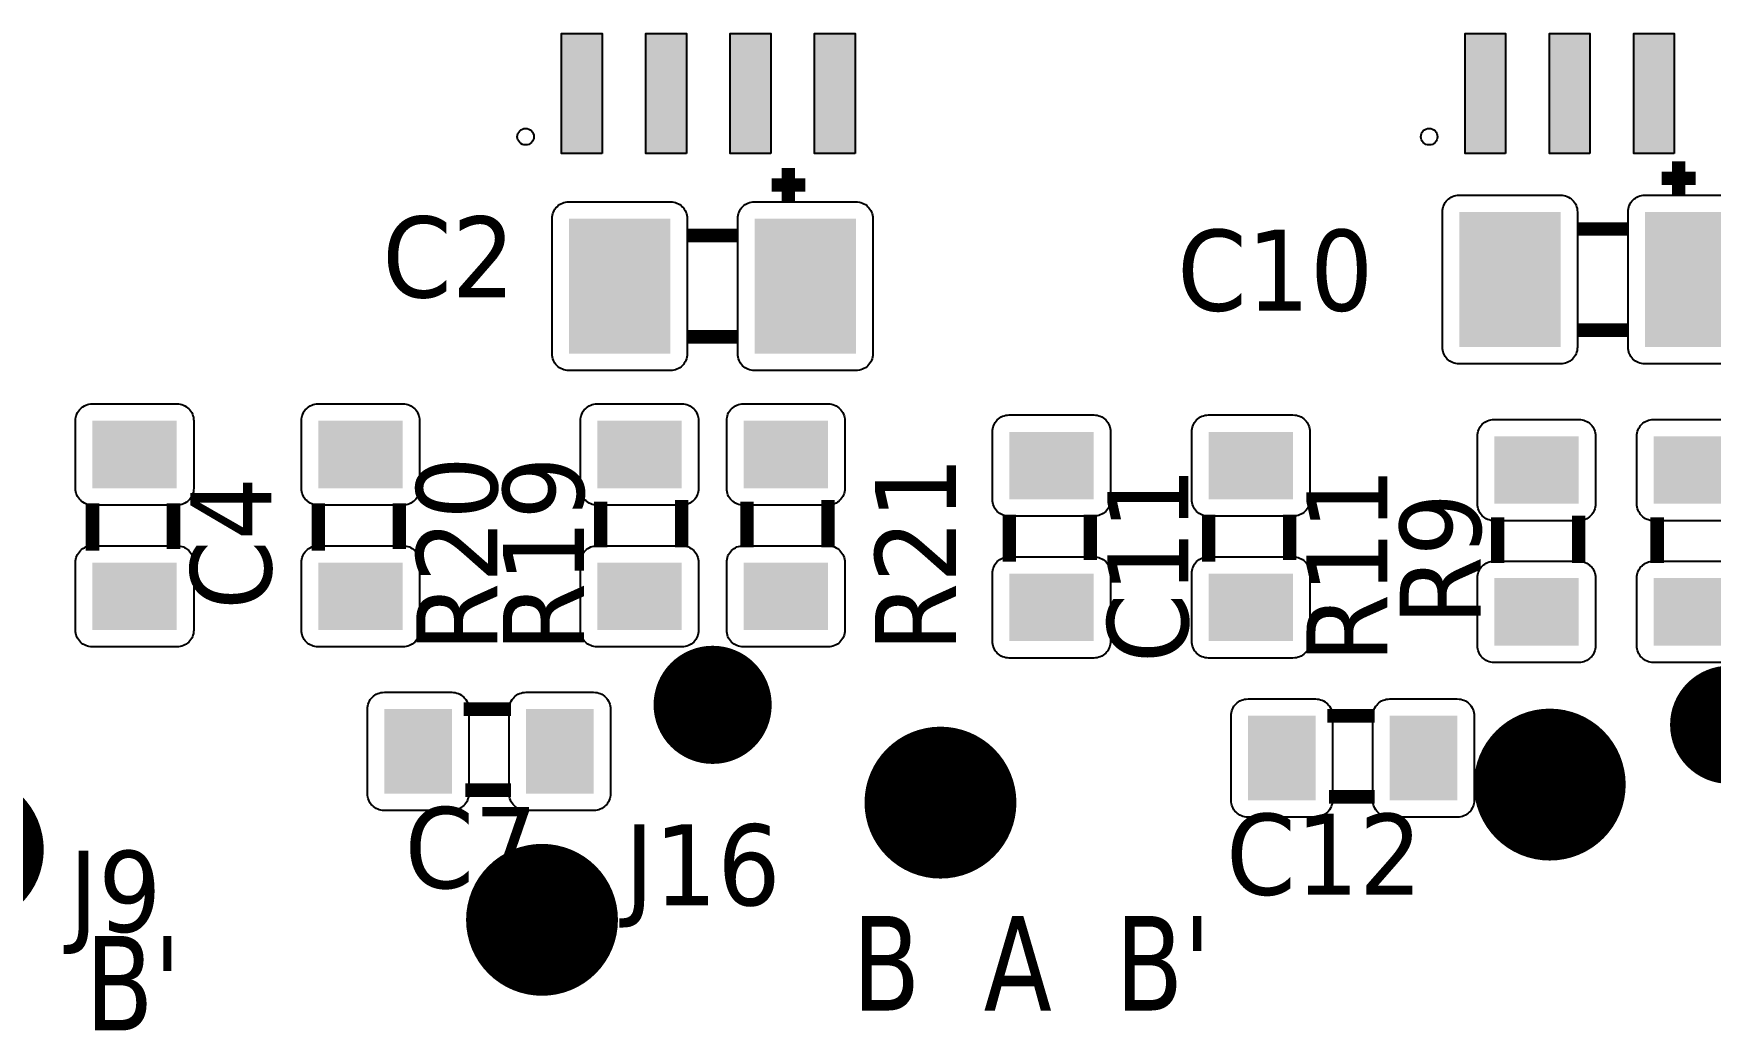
# Model space of a CAD drawing. Header units: millimetres. Extents: x 123.5 to 144.3, y 105.4 to 121.6.
# Drawn here: x 125.721 to 127.689, y 110.459 to 111.629 of the extents above; entities that cross this region are included whole.
import ezdxf

# ---------------------------------------------------------------- set-up
doc = ezdxf.new("R2010")
doc.units = ezdxf.units.MM
doc.layers.add('DESC', color=250, linetype='Continuous')
doc.styles.get("Standard").update_dxf_attribs({"font": 'tahoma.ttf'})

# ---------------------------------------------------------------- blocks, each defined once
blk = doc.blocks.new('RPAD')
blk.add_trace([(-0.5, -0.5), (-0.5, 0.5), (0.5, -0.5), (0.5, 0.5)])
blk = doc.blocks.new('EPAD')
at = {"const_width": 0.5}
blk.add_lwpolyline([(-0.25, 0, 1), (0.25, 0, 1)], format="xyb", close=True, dxfattribs=at)
blk = doc.blocks.new('CCRPBoard')
for points in [[(128.91477, 112.76638), (128.89077, 112.76638), (128.89077, 112.83738), (128.91477, 112.83738), (128.91477, 112.76638)], [(128.96477, 112.76638), (128.94077, 112.76638), (128.94077, 112.83738), (128.96477, 112.83738), (128.96477, 112.76638)], [(129.01477, 112.76638), (128.99077, 112.76638), (128.99077, 112.83738), (129.01477, 112.83738), (129.01477, 112.76638)], [(129.06477, 112.76638), (129.04077, 112.76638), (129.04077, 112.83738), (129.06477, 112.83738), (129.06477, 112.76638)], [(129.4502, 112.76638), (129.4262, 112.76638), (129.4262, 112.83738), (129.4502, 112.83738), (129.4502, 112.76638)], [(129.5002, 112.76638), (129.4762, 112.76638), (129.4762, 112.83738), (129.5002, 112.83738), (129.5002, 112.76638)], [(129.5502, 112.76638), (129.5262, 112.76638), (129.5262, 112.83738), (129.5502, 112.83738), (129.5502, 112.76638)], [(129.42277, 112.74164), (129.48277, 112.74164), (129.48381, 112.74159), (129.48481, 112.74144), (129.48578, 112.7412), (129.48671, 112.74087), (129.48758, 112.74046), (129.48841, 112.73996), (129.48917, 112.73939), (129.48988, 112.73875), (129.49052, 112.73805), (129.49109, 112.73728), (129.49158, 112.73646), (129.492, 112.73558), (129.49233, 112.73466), (129.49257, 112.73369), (129.49272, 112.73268), (129.49277, 112.73164), (129.49277, 112.65164), (129.49272, 112.6506), (129.49257, 112.6496), (129.49233, 112.64863), (129.492, 112.64771), (129.49158, 112.64683), (129.49109, 112.64601), (129.49052, 112.64524), (129.48988, 112.64453), (129.48917, 112.64389), (129.48841, 112.64332), (129.48758, 112.64283), (129.48671, 112.64242), (129.48578, 112.64208), (129.48481, 112.64184), (129.48381, 112.64169), (129.48277, 112.64164), (129.42277, 112.64164), (129.42173, 112.64169), (129.42073, 112.64184), (129.41976, 112.64208), (129.41883, 112.64242), (129.41796, 112.64283), (129.41713, 112.64332), (129.41637, 112.64389), (129.41566, 112.64453), (129.41502, 112.64524), (129.41445, 112.64601), (129.41396, 112.64683), (129.41354, 112.64771), (129.41321, 112.64863), (129.41297, 112.6496), (129.41282, 112.6506), (129.41277, 112.65164), (129.41277, 112.73164), (129.41282, 112.73268), (129.41297, 112.73369), (129.41321, 112.73466), (129.41354, 112.73558), (129.41396, 112.73646), (129.41445, 112.73728), (129.41502, 112.73805), (129.41566, 112.73875), (129.41637, 112.73939), (129.41713, 112.73996), (129.41796, 112.74046), (129.41883, 112.74087), (129.41976, 112.7412), (129.42073, 112.74144), (129.42173, 112.74159), (129.42277, 112.74164)], [(128.89521, 112.73771), (128.95521, 112.73771), (128.95625, 112.73766), (128.95726, 112.73751), (128.95822, 112.73727), (128.95915, 112.73694), (128.96002, 112.73652), (128.96085, 112.73603), (128.96161, 112.73546), (128.96232, 112.73482), (128.96296, 112.73411), (128.96353, 112.73334), (128.96402, 112.73252), (128.96444, 112.73164), (128.96477, 112.73072), (128.96501, 112.72975), (128.96516, 112.72875), (128.96521, 112.72771), (128.96521, 112.64771), (128.96516, 112.64667), (128.96501, 112.64566), (128.96477, 112.6447), (128.96444, 112.64377), (128.96402, 112.64289), (128.96353, 112.64207), (128.96296, 112.6413), (128.96232, 112.6406), (128.96161, 112.63996), (128.96085, 112.63939), (128.96002, 112.63889), (128.95915, 112.63848), (128.95822, 112.63815), (128.95726, 112.63791), (128.95625, 112.63776), (128.95521, 112.63771), (128.89521, 112.63771), (128.89417, 112.63776), (128.89317, 112.63791), (128.8922, 112.63815), (128.89128, 112.63848), (128.8904, 112.63889), (128.88958, 112.63939), (128.88881, 112.63996), (128.8881, 112.6406), (128.88746, 112.6413), (128.88689, 112.64207), (128.8864, 112.64289), (128.88598, 112.64377), (128.88565, 112.6447), (128.88541, 112.64566), (128.88526, 112.64667), (128.88521, 112.64771), (128.88521, 112.72771), (128.88526, 112.72875), (128.88541, 112.72975), (128.88565, 112.73072), (128.88598, 112.73164), (128.8864, 112.73252), (128.88689, 112.73334), (128.88746, 112.73411), (128.8881, 112.73482), (128.88881, 112.73546), (128.88958, 112.73603), (128.8904, 112.73652), (128.89128, 112.73694), (128.8922, 112.73727), (128.89317, 112.73751), (128.89417, 112.73766), (128.89521, 112.73771)], [(129.00521, 112.73771), (129.06521, 112.73771), (129.06625, 112.73766), (129.06726, 112.73751), (129.06822, 112.73727), (129.06915, 112.73694), (129.07002, 112.73652), (129.07085, 112.73603), (129.07161, 112.73546), (129.07232, 112.73482), (129.07296, 112.73411), (129.07353, 112.73334), (129.07402, 112.73252), (129.07444, 112.73164), (129.07477, 112.73072), (129.07501, 112.72975), (129.07516, 112.72875), (129.07521, 112.72771), (129.07521, 112.64771), (129.07516, 112.64667), (129.07501, 112.64566), (129.07477, 112.6447), (129.07444, 112.64377), (129.07402, 112.64289), (129.07353, 112.64207), (129.07296, 112.6413), (129.07232, 112.6406), (129.07161, 112.63996), (129.07085, 112.63939), (129.07002, 112.63889), (129.06915, 112.63848), (129.06822, 112.63815), (129.06726, 112.63791), (129.06625, 112.63776), (129.06521, 112.63771), (129.00521, 112.63771), (129.00417, 112.63776), (129.00317, 112.63791), (129.0022, 112.63815), (129.00128, 112.63848), (129.0004, 112.63889), (128.99958, 112.63939), (128.99881, 112.63996), (128.9981, 112.6406), (128.99746, 112.6413), (128.99689, 112.64207), (128.9964, 112.64289), (128.99598, 112.64377), (128.99565, 112.6447), (128.99541, 112.64566), (128.99526, 112.64667), (128.99521, 112.64771), (128.99521, 112.72771), (128.99526, 112.72875), (128.99541, 112.72975), (128.99565, 112.73072), (128.99598, 112.73164), (128.9964, 112.73252), (128.99689, 112.73334), (128.99746, 112.73411), (128.9981, 112.73482), (128.99881, 112.73546), (128.99958, 112.73603), (129.0004, 112.73652), (129.00128, 112.73694), (129.0022, 112.73727), (129.00317, 112.73751), (129.00417, 112.73766), (129.00521, 112.73771)], [(128.67281, 112.60797), (128.67281, 112.56797), (128.67276, 112.56694), (128.67261, 112.56593), (128.67237, 112.56496), (128.67204, 112.56404), (128.67162, 112.56316), (128.67113, 112.56234), (128.67056, 112.56157), (128.66992, 112.56087), (128.66921, 112.56022), (128.66845, 112.55966), (128.66762, 112.55916), (128.66674, 112.55875), (128.66582, 112.55842), (128.66485, 112.55817), (128.66385, 112.55802), (128.66281, 112.55797), (128.61281, 112.55797), (128.61177, 112.55802), (128.61076, 112.55817), (128.6098, 112.55842), (128.60887, 112.55875), (128.608, 112.55916), (128.60717, 112.55966), (128.60641, 112.56022), (128.6057, 112.56087), (128.60506, 112.56157), (128.60449, 112.56234), (128.604, 112.56316), (128.60358, 112.56404), (128.60325, 112.56496), (128.60301, 112.56593), (128.60286, 112.56694), (128.60281, 112.56797), (128.60281, 112.60797), (128.60286, 112.60901), (128.60301, 112.61002), (128.60325, 112.61099), (128.60358, 112.61191), (128.604, 112.61279), (128.60449, 112.61361), (128.60506, 112.61438), (128.6057, 112.61508), (128.60641, 112.61572), (128.60717, 112.61629), (128.608, 112.61679), (128.60887, 112.6172), (128.6098, 112.61753), (128.61076, 112.61778), (128.61177, 112.61792), (128.61281, 112.61797), (128.66281, 112.61797), (128.66385, 112.61792), (128.66485, 112.61778), (128.66582, 112.61753), (128.66674, 112.6172), (128.66762, 112.61679), (128.66845, 112.61629), (128.66921, 112.61572), (128.66992, 112.61508), (128.67056, 112.61438), (128.67113, 112.61361), (128.67162, 112.61279), (128.67204, 112.61191), (128.67237, 112.61099), (128.67261, 112.61002), (128.67276, 112.60901), (128.67281, 112.60797)], [(128.80667, 112.60797), (128.80667, 112.56797), (128.80662, 112.56694), (128.80647, 112.56593), (128.80623, 112.56496), (128.8059, 112.56404), (128.80548, 112.56316), (128.80499, 112.56234), (128.80442, 112.56157), (128.80378, 112.56087), (128.80307, 112.56022), (128.8023, 112.55966), (128.80148, 112.55916), (128.8006, 112.55875), (128.79968, 112.55842), (128.79871, 112.55817), (128.79771, 112.55802), (128.79667, 112.55797), (128.74667, 112.55797), (128.74563, 112.55802), (128.74462, 112.55817), (128.74366, 112.55842), (128.74273, 112.55875), (128.74186, 112.55916), (128.74103, 112.55966), (128.74026, 112.56022), (128.73956, 112.56087), (128.73892, 112.56157), (128.73835, 112.56234), (128.73785, 112.56316), (128.73744, 112.56404), (128.73711, 112.56496), (128.73687, 112.56593), (128.73672, 112.56694), (128.73667, 112.56797), (128.73667, 112.60797), (128.73672, 112.60901), (128.73687, 112.61002), (128.73711, 112.61099), (128.73744, 112.61191), (128.73785, 112.61279), (128.73835, 112.61361), (128.73892, 112.61438), (128.73956, 112.61508), (128.74026, 112.61572), (128.74103, 112.61629), (128.74186, 112.61679), (128.74273, 112.6172), (128.74366, 112.61753), (128.74462, 112.61778), (128.74563, 112.61792), (128.74667, 112.61797), (128.79667, 112.61797), (128.79771, 112.61792), (128.79871, 112.61778), (128.79968, 112.61753), (128.8006, 112.6172), (128.80148, 112.61679), (128.8023, 112.61629), (128.80307, 112.61572), (128.80378, 112.61508), (128.80442, 112.61438), (128.80499, 112.61361), (128.80548, 112.61279), (128.8059, 112.61191), (128.80623, 112.61099), (128.80647, 112.61002), (128.80662, 112.60901), (128.80667, 112.60797)], [(128.90202, 112.56797), (128.90202, 112.60797), (128.90207, 112.60901), (128.90222, 112.61002), (128.90246, 112.61099), (128.90279, 112.61191), (128.90321, 112.61279), (128.9037, 112.61361), (128.90427, 112.61438), (128.90491, 112.61508), (128.90562, 112.61572), (128.90639, 112.61629), (128.90721, 112.61679), (128.90809, 112.6172), (128.90901, 112.61753), (128.90998, 112.61778), (128.91098, 112.61792), (128.91202, 112.61797), (128.96202, 112.61797), (128.96306, 112.61792), (128.96407, 112.61778), (128.96503, 112.61753), (128.96596, 112.6172), (128.96683, 112.61679), (128.96766, 112.61629), (128.96843, 112.61572), (128.96913, 112.61508), (128.96977, 112.61438), (128.97034, 112.61361), (128.97084, 112.61279), (128.97125, 112.61191), (128.97158, 112.61099), (128.97182, 112.61002), (128.97197, 112.60901), (128.97202, 112.60797), (128.97202, 112.56797), (128.97197, 112.56694), (128.97182, 112.56593), (128.97158, 112.56496), (128.97125, 112.56404), (128.97084, 112.56316), (128.97034, 112.56234), (128.96977, 112.56157), (128.96913, 112.56087), (128.96843, 112.56022), (128.96766, 112.55966), (128.96683, 112.55916), (128.96596, 112.55875), (128.96503, 112.55842), (128.96407, 112.55817), (128.96306, 112.55802), (128.96202, 112.55797), (128.91202, 112.55797), (128.91098, 112.55802), (128.90998, 112.55817), (128.90901, 112.55842), (128.90809, 112.55875), (128.90721, 112.55916), (128.90639, 112.55966), (128.90562, 112.56022), (128.90491, 112.56087), (128.90427, 112.56157), (128.9037, 112.56234), (128.90321, 112.56316), (128.90279, 112.56404), (128.90246, 112.56496), (128.90222, 112.56593), (128.90207, 112.56694), (128.90202, 112.56797)], [(128.98864, 112.56797), (128.98864, 112.60797), (128.98869, 112.60901), (128.98884, 112.61002), (128.98908, 112.61099), (128.98941, 112.61191), (128.98982, 112.61279), (128.99032, 112.61361), (128.99089, 112.61438), (128.99153, 112.61508), (128.99223, 112.61572), (128.993, 112.61629), (128.99382, 112.61679), (128.9947, 112.6172), (128.99562, 112.61753), (128.99659, 112.61778), (128.9976, 112.61792), (128.99864, 112.61797), (129.04864, 112.61797), (129.04968, 112.61792), (129.05068, 112.61778), (129.05165, 112.61753), (129.05257, 112.6172), (129.05345, 112.61679), (129.05427, 112.61629), (129.05504, 112.61572), (129.05575, 112.61508), (129.05639, 112.61438), (129.05696, 112.61361), (129.05745, 112.61279), (129.05786, 112.61191), (129.0582, 112.61099), (129.05844, 112.61002), (129.05859, 112.60901), (129.05864, 112.60797), (129.05864, 112.56797), (129.05859, 112.56694), (129.05844, 112.56593), (129.0582, 112.56496), (129.05786, 112.56404), (129.05745, 112.56316), (129.05696, 112.56234), (129.05639, 112.56157), (129.05575, 112.56087), (129.05504, 112.56022), (129.05427, 112.55966), (129.05345, 112.55916), (129.05257, 112.55875), (129.05165, 112.55842), (129.05068, 112.55817), (129.04968, 112.55802), (129.04864, 112.55797), (128.99864, 112.55797), (128.9976, 112.55802), (128.99659, 112.55817), (128.99562, 112.55842), (128.9947, 112.55875), (128.99382, 112.55916), (128.993, 112.55966), (128.99223, 112.56022), (128.99153, 112.56087), (128.99089, 112.56157), (128.99032, 112.56234), (128.98982, 112.56316), (128.98941, 112.56404), (128.98908, 112.56496), (128.98884, 112.56593), (128.98869, 112.56694), (128.98864, 112.56797)], [(129.21612, 112.60141), (129.21612, 112.56141), (129.21607, 112.56037), (129.21592, 112.55936), (129.21568, 112.5584), (129.21534, 112.55747), (129.21493, 112.5566), (129.21444, 112.55577), (129.21387, 112.555), (129.21323, 112.5543), (129.21252, 112.55366), (129.21175, 112.55309), (129.21093, 112.55259), (129.21005, 112.55218), (129.20913, 112.55185), (129.20816, 112.55161), (129.20716, 112.55146), (129.20612, 112.55141), (129.15612, 112.55141), (129.15508, 112.55146), (129.15407, 112.55161), (129.15311, 112.55185), (129.15218, 112.55218), (129.1513, 112.55259), (129.15048, 112.55309), (129.14971, 112.55366), (129.14901, 112.5543), (129.14837, 112.555), (129.1478, 112.55577), (129.1473, 112.5566), (129.14689, 112.55747), (129.14656, 112.5584), (129.14632, 112.55936), (129.14617, 112.56037), (129.14612, 112.56141), (129.14612, 112.60141), (129.14617, 112.60245), (129.14632, 112.60345), (129.14656, 112.60442), (129.14689, 112.60534), (129.1473, 112.60622), (129.1478, 112.60704), (129.14837, 112.60781), (129.14901, 112.60852), (129.14971, 112.60916), (129.15048, 112.60973), (129.1513, 112.61022), (129.15218, 112.61064), (129.15311, 112.61097), (129.15407, 112.61121), (129.15508, 112.61136), (129.15612, 112.61141), (129.20612, 112.61141), (129.20716, 112.61136), (129.20816, 112.61121), (129.20913, 112.61097), (129.21005, 112.61064), (129.21093, 112.61022), (129.21175, 112.60973), (129.21252, 112.60916), (129.21323, 112.60852), (129.21387, 112.60781), (129.21444, 112.60704), (129.21493, 112.60622), (129.21534, 112.60534), (129.21568, 112.60442), (129.21592, 112.60345), (129.21607, 112.60245), (129.21612, 112.60141)], [(129.33423, 112.60141), (129.33423, 112.56141), (129.33418, 112.56037), (129.33403, 112.55936), (129.33379, 112.5584), (129.33346, 112.55747), (129.33304, 112.5566), (129.33255, 112.55577), (129.33198, 112.555), (129.33134, 112.5543), (129.33063, 112.55366), (129.32986, 112.55309), (129.32904, 112.55259), (129.32816, 112.55218), (129.32724, 112.55185), (129.32627, 112.55161), (129.32527, 112.55146), (129.32423, 112.55141), (129.27423, 112.55141), (129.27319, 112.55146), (129.27218, 112.55161), (129.27122, 112.55185), (129.27029, 112.55218), (129.26941, 112.55259), (129.26859, 112.55309), (129.26782, 112.55366), (129.26712, 112.5543), (129.26648, 112.555), (129.26591, 112.55577), (129.26541, 112.5566), (129.265, 112.55747), (129.26467, 112.5584), (129.26443, 112.55936), (129.26428, 112.56037), (129.26423, 112.56141), (129.26423, 112.60141), (129.26428, 112.60245), (129.26443, 112.60345), (129.26467, 112.60442), (129.265, 112.60534), (129.26541, 112.60622), (129.26591, 112.60704), (129.26648, 112.60781), (129.26712, 112.60852), (129.26782, 112.60916), (129.26859, 112.60973), (129.26941, 112.61022), (129.27029, 112.61064), (129.27122, 112.61097), (129.27218, 112.61121), (129.27319, 112.61136), (129.27423, 112.61141), (129.32423, 112.61141), (129.32527, 112.61136), (129.32627, 112.61121), (129.32724, 112.61097), (129.32816, 112.61064), (129.32904, 112.61022), (129.32986, 112.60973), (129.33063, 112.60916), (129.33134, 112.60852), (129.33198, 112.60781), (129.33255, 112.60704), (129.33304, 112.60622), (129.33346, 112.60534), (129.33379, 112.60442), (129.33403, 112.60345), (129.33418, 112.60245), (129.33423, 112.60141)], [(129.43352, 112.55879), (129.43352, 112.59879), (129.43357, 112.59983), (129.43372, 112.60084), (129.43396, 112.6018), (129.43429, 112.60273), (129.4347, 112.60361), (129.4352, 112.60443), (129.43577, 112.6052), (129.43641, 112.6059), (129.43711, 112.60654), (129.43788, 112.60711), (129.43871, 112.60761), (129.43958, 112.60802), (129.44051, 112.60835), (129.44147, 112.60859), (129.44248, 112.60874), (129.44352, 112.60879), (129.49352, 112.60879), (129.49456, 112.60874), (129.49556, 112.60859), (129.49653, 112.60835), (129.49745, 112.60802), (129.49833, 112.60761), (129.49915, 112.60711), (129.49992, 112.60654), (129.50063, 112.6059), (129.50127, 112.6052), (129.50184, 112.60443), (129.50233, 112.60361), (129.50275, 112.60273), (129.50308, 112.6018), (129.50332, 112.60084), (129.50347, 112.59983), (129.50352, 112.59879), (129.50352, 112.55879), (129.50347, 112.55775), (129.50332, 112.55675), (129.50308, 112.55578), (129.50275, 112.55486), (129.50233, 112.55398), (129.50184, 112.55316), (129.50127, 112.55239), (129.50063, 112.55168), (129.49992, 112.55104), (129.49915, 112.55047), (129.49833, 112.54998), (129.49745, 112.54957), (129.49653, 112.54923), (129.49556, 112.54899), (129.49456, 112.54884), (129.49352, 112.54879), (129.44352, 112.54879), (129.44248, 112.54884), (129.44147, 112.54899), (129.44051, 112.54923), (129.43958, 112.54957), (129.43871, 112.54998), (129.43788, 112.55047), (129.43711, 112.55104), (129.43641, 112.55168), (129.43577, 112.55239), (129.4352, 112.55316), (129.4347, 112.55398), (129.43429, 112.55486), (129.43396, 112.55578), (129.43372, 112.55675), (129.43357, 112.55775), (129.43352, 112.55879)], [(128.67281, 112.52397), (128.67281, 112.48397), (128.67276, 112.48294), (128.67261, 112.48193), (128.67237, 112.48096), (128.67204, 112.48004), (128.67162, 112.47916), (128.67113, 112.47834), (128.67056, 112.47757), (128.66992, 112.47687), (128.66921, 112.47622), (128.66845, 112.47566), (128.66762, 112.47516), (128.66674, 112.47475), (128.66582, 112.47442), (128.66485, 112.47417), (128.66385, 112.47402), (128.66281, 112.47397), (128.61281, 112.47397), (128.61177, 112.47402), (128.61076, 112.47417), (128.6098, 112.47442), (128.60887, 112.47475), (128.608, 112.47516), (128.60717, 112.47566), (128.60641, 112.47622), (128.6057, 112.47687), (128.60506, 112.47757), (128.60449, 112.47834), (128.604, 112.47916), (128.60358, 112.48004), (128.60325, 112.48096), (128.60301, 112.48193), (128.60286, 112.48294), (128.60281, 112.48397), (128.60281, 112.52397), (128.60286, 112.52501), (128.60301, 112.52602), (128.60325, 112.52699), (128.60358, 112.52791), (128.604, 112.52879), (128.60449, 112.52961), (128.60506, 112.53038), (128.6057, 112.53108), (128.60641, 112.53172), (128.60717, 112.53229), (128.608, 112.53279), (128.60887, 112.5332), (128.6098, 112.53353), (128.61076, 112.53378), (128.61177, 112.53392), (128.61281, 112.53397), (128.66281, 112.53397), (128.66385, 112.53392), (128.66485, 112.53378), (128.66582, 112.53353), (128.66674, 112.5332), (128.66762, 112.53279), (128.66845, 112.53229), (128.66921, 112.53172), (128.66992, 112.53108), (128.67056, 112.53038), (128.67113, 112.52961), (128.67162, 112.52879), (128.67204, 112.52791), (128.67237, 112.52699), (128.67261, 112.52602), (128.67276, 112.52501), (128.67281, 112.52397)], [(128.80667, 112.52397), (128.80667, 112.48397), (128.80662, 112.48294), (128.80647, 112.48193), (128.80623, 112.48096), (128.8059, 112.48004), (128.80548, 112.47916), (128.80499, 112.47834), (128.80442, 112.47757), (128.80378, 112.47687), (128.80307, 112.47622), (128.8023, 112.47566), (128.80148, 112.47516), (128.8006, 112.47475), (128.79968, 112.47442), (128.79871, 112.47417), (128.79771, 112.47402), (128.79667, 112.47397), (128.74667, 112.47397), (128.74563, 112.47402), (128.74462, 112.47417), (128.74366, 112.47442), (128.74273, 112.47475), (128.74186, 112.47516), (128.74103, 112.47566), (128.74026, 112.47622), (128.73956, 112.47687), (128.73892, 112.47757), (128.73835, 112.47834), (128.73785, 112.47916), (128.73744, 112.48004), (128.73711, 112.48096), (128.73687, 112.48193), (128.73672, 112.48294), (128.73667, 112.48397), (128.73667, 112.52397), (128.73672, 112.52501), (128.73687, 112.52602), (128.73711, 112.52699), (128.73744, 112.52791), (128.73785, 112.52879), (128.73835, 112.52961), (128.73892, 112.53038), (128.73956, 112.53108), (128.74026, 112.53172), (128.74103, 112.53229), (128.74186, 112.53279), (128.74273, 112.5332), (128.74366, 112.53353), (128.74462, 112.53378), (128.74563, 112.53392), (128.74667, 112.53397), (128.79667, 112.53397), (128.79771, 112.53392), (128.79871, 112.53378), (128.79968, 112.53353), (128.8006, 112.5332), (128.80148, 112.53279), (128.8023, 112.53229), (128.80307, 112.53172), (128.80378, 112.53108), (128.80442, 112.53038), (128.80499, 112.52961), (128.80548, 112.52879), (128.8059, 112.52791), (128.80623, 112.52699), (128.80647, 112.52602), (128.80662, 112.52501), (128.80667, 112.52397)], [(128.90202, 112.48397), (128.90202, 112.52397), (128.90207, 112.52501), (128.90222, 112.52602), (128.90246, 112.52699), (128.90279, 112.52791), (128.90321, 112.52879), (128.9037, 112.52961), (128.90427, 112.53038), (128.90491, 112.53108), (128.90562, 112.53172), (128.90639, 112.53229), (128.90721, 112.53279), (128.90809, 112.5332), (128.90901, 112.53353), (128.90998, 112.53378), (128.91098, 112.53392), (128.91202, 112.53397), (128.96202, 112.53397), (128.96306, 112.53392), (128.96407, 112.53378), (128.96503, 112.53353), (128.96596, 112.5332), (128.96683, 112.53279), (128.96766, 112.53229), (128.96843, 112.53172), (128.96913, 112.53108), (128.96977, 112.53038), (128.97034, 112.52961), (128.97084, 112.52879), (128.97125, 112.52791), (128.97158, 112.52699), (128.97182, 112.52602), (128.97197, 112.52501), (128.97202, 112.52397), (128.97202, 112.48397), (128.97197, 112.48294), (128.97182, 112.48193), (128.97158, 112.48096), (128.97125, 112.48004), (128.97084, 112.47916), (128.97034, 112.47834), (128.96977, 112.47757), (128.96913, 112.47687), (128.96843, 112.47622), (128.96766, 112.47566), (128.96683, 112.47516), (128.96596, 112.47475), (128.96503, 112.47442), (128.96407, 112.47417), (128.96306, 112.47402), (128.96202, 112.47397), (128.91202, 112.47397), (128.91098, 112.47402), (128.90998, 112.47417), (128.90901, 112.47442), (128.90809, 112.47475), (128.90721, 112.47516), (128.90639, 112.47566), (128.90562, 112.47622), (128.90491, 112.47687), (128.90427, 112.47757), (128.9037, 112.47834), (128.90321, 112.47916), (128.90279, 112.48004), (128.90246, 112.48096), (128.90222, 112.48193), (128.90207, 112.48294), (128.90202, 112.48397)], [(128.98864, 112.48397), (128.98864, 112.52397), (128.98869, 112.52501), (128.98884, 112.52602), (128.98908, 112.52699), (128.98941, 112.52791), (128.98982, 112.52879), (128.99032, 112.52961), (128.99089, 112.53038), (128.99153, 112.53108), (128.99223, 112.53172), (128.993, 112.53229), (128.99382, 112.53279), (128.9947, 112.5332), (128.99562, 112.53353), (128.99659, 112.53378), (128.9976, 112.53392), (128.99864, 112.53397), (129.04864, 112.53397), (129.04968, 112.53392), (129.05068, 112.53378), (129.05165, 112.53353), (129.05257, 112.5332), (129.05345, 112.53279), (129.05427, 112.53229), (129.05504, 112.53172), (129.05575, 112.53108), (129.05639, 112.53038), (129.05696, 112.52961), (129.05745, 112.52879), (129.05786, 112.52791), (129.0582, 112.52699), (129.05844, 112.52602), (129.05859, 112.52501), (129.05864, 112.52397), (129.05864, 112.48397), (129.05859, 112.48294), (129.05844, 112.48193), (129.0582, 112.48096), (129.05786, 112.48004), (129.05745, 112.47916), (129.05696, 112.47834), (129.05639, 112.47757), (129.05575, 112.47687), (129.05504, 112.47622), (129.05427, 112.47566), (129.05345, 112.47516), (129.05257, 112.47475), (129.05165, 112.47442), (129.05068, 112.47417), (129.04968, 112.47402), (129.04864, 112.47397), (128.99864, 112.47397), (128.9976, 112.47402), (128.99659, 112.47417), (128.99562, 112.47442), (128.9947, 112.47475), (128.99382, 112.47516), (128.993, 112.47566), (128.99223, 112.47622), (128.99153, 112.47687), (128.99089, 112.47757), (128.99032, 112.47834), (128.98982, 112.47916), (128.98941, 112.48004), (128.98908, 112.48096), (128.98884, 112.48193), (128.98869, 112.48294), (128.98864, 112.48397)], [(129.21612, 112.51741), (129.21612, 112.47741), (129.21607, 112.47637), (129.21592, 112.47536), (129.21568, 112.4744), (129.21534, 112.47347), (129.21493, 112.4726), (129.21444, 112.47177), (129.21387, 112.471), (129.21323, 112.4703), (129.21252, 112.46966), (129.21175, 112.46909), (129.21093, 112.46859), (129.21005, 112.46818), (129.20913, 112.46785), (129.20816, 112.46761), (129.20716, 112.46746), (129.20612, 112.46741), (129.15612, 112.46741), (129.15508, 112.46746), (129.15407, 112.46761), (129.15311, 112.46785), (129.15218, 112.46818), (129.1513, 112.46859), (129.15048, 112.46909), (129.14971, 112.46966), (129.14901, 112.4703), (129.14837, 112.471), (129.1478, 112.47177), (129.1473, 112.4726), (129.14689, 112.47347), (129.14656, 112.4744), (129.14632, 112.47536), (129.14617, 112.47637), (129.14612, 112.47741), (129.14612, 112.51741), (129.14617, 112.51845), (129.14632, 112.51945), (129.14656, 112.52042), (129.14689, 112.52134), (129.1473, 112.52222), (129.1478, 112.52304), (129.14837, 112.52381), (129.14901, 112.52452), (129.14971, 112.52516), (129.15048, 112.52573), (129.1513, 112.52622), (129.15218, 112.52664), (129.15311, 112.52697), (129.15407, 112.52721), (129.15508, 112.52736), (129.15612, 112.52741), (129.20612, 112.52741), (129.20716, 112.52736), (129.20816, 112.52721), (129.20913, 112.52697), (129.21005, 112.52664), (129.21093, 112.52622), (129.21175, 112.52573), (129.21252, 112.52516), (129.21323, 112.52452), (129.21387, 112.52381), (129.21444, 112.52304), (129.21493, 112.52222), (129.21534, 112.52134), (129.21568, 112.52042), (129.21592, 112.51945), (129.21607, 112.51845), (129.21612, 112.51741)], [(129.33423, 112.51741), (129.33423, 112.47741), (129.33418, 112.47637), (129.33403, 112.47536), (129.33379, 112.4744), (129.33346, 112.47347), (129.33304, 112.4726), (129.33255, 112.47177), (129.33198, 112.471), (129.33134, 112.4703), (129.33063, 112.46966), (129.32986, 112.46909), (129.32904, 112.46859), (129.32816, 112.46818), (129.32724, 112.46785), (129.32627, 112.46761), (129.32527, 112.46746), (129.32423, 112.46741), (129.27423, 112.46741), (129.27319, 112.46746), (129.27218, 112.46761), (129.27122, 112.46785), (129.27029, 112.46818), (129.26941, 112.46859), (129.26859, 112.46909), (129.26782, 112.46966), (129.26712, 112.4703), (129.26648, 112.471), (129.26591, 112.47177), (129.26541, 112.4726), (129.265, 112.47347), (129.26467, 112.4744), (129.26443, 112.47536), (129.26428, 112.47637), (129.26423, 112.47741), (129.26423, 112.51741), (129.26428, 112.51845), (129.26443, 112.51945), (129.26467, 112.52042), (129.265, 112.52134), (129.26541, 112.52222), (129.26591, 112.52304), (129.26648, 112.52381), (129.26712, 112.52452), (129.26782, 112.52516), (129.26859, 112.52573), (129.26941, 112.52622), (129.27029, 112.52664), (129.27122, 112.52697), (129.27218, 112.52721), (129.27319, 112.52736), (129.27423, 112.52741), (129.32423, 112.52741), (129.32527, 112.52736), (129.32627, 112.52721), (129.32724, 112.52697), (129.32816, 112.52664), (129.32904, 112.52622), (129.32986, 112.52573), (129.33063, 112.52516), (129.33134, 112.52452), (129.33198, 112.52381), (129.33255, 112.52304), (129.33304, 112.52222), (129.33346, 112.52134), (129.33379, 112.52042), (129.33403, 112.51945), (129.33418, 112.51845), (129.33423, 112.51741)], [(129.43352, 112.47479), (129.43352, 112.51479), (129.43357, 112.51583), (129.43372, 112.51684), (129.43396, 112.5178), (129.43429, 112.51873), (129.4347, 112.51961), (129.4352, 112.52043), (129.43577, 112.5212), (129.43641, 112.5219), (129.43711, 112.52254), (129.43788, 112.52311), (129.43871, 112.52361), (129.43958, 112.52402), (129.44051, 112.52435), (129.44147, 112.52459), (129.44248, 112.52474), (129.44352, 112.52479), (129.49352, 112.52479), (129.49456, 112.52474), (129.49556, 112.52459), (129.49653, 112.52435), (129.49745, 112.52402), (129.49833, 112.52361), (129.49915, 112.52311), (129.49992, 112.52254), (129.50063, 112.5219), (129.50127, 112.5212), (129.50184, 112.52043), (129.50233, 112.51961), (129.50275, 112.51873), (129.50308, 112.5178), (129.50332, 112.51684), (129.50347, 112.51583), (129.50352, 112.51479), (129.50352, 112.47479), (129.50347, 112.47375), (129.50332, 112.47275), (129.50308, 112.47178), (129.50275, 112.47086), (129.50233, 112.46998), (129.50184, 112.46916), (129.50127, 112.46839), (129.50063, 112.46768), (129.49992, 112.46704), (129.49915, 112.46647), (129.49833, 112.46598), (129.49745, 112.46557), (129.49653, 112.46523), (129.49556, 112.46499), (129.49456, 112.46484), (129.49352, 112.46479), (129.44352, 112.46479), (129.44248, 112.46484), (129.44147, 112.46499), (129.44051, 112.46523), (129.43958, 112.46557), (129.43871, 112.46598), (129.43788, 112.46647), (129.43711, 112.46704), (129.43641, 112.46768), (129.43577, 112.46839), (129.4352, 112.46916), (129.4347, 112.46998), (129.43429, 112.47086), (129.43396, 112.47178), (129.43372, 112.47275), (129.43357, 112.47375), (129.43352, 112.47479)], [(128.82578, 112.37712), (128.78578, 112.37712), (128.78474, 112.37717), (128.78373, 112.37732), (128.78277, 112.37756), (128.78184, 112.37789), (128.78097, 112.3783), (128.78014, 112.3788), (128.77937, 112.37937), (128.77867, 112.38001), (128.77803, 112.38071), (128.77746, 112.38148), (128.77696, 112.3823), (128.77655, 112.38318), (128.77622, 112.3841), (128.77598, 112.38507), (128.77583, 112.38608), (128.77578, 112.38712), (128.77578, 112.43712), (128.77583, 112.43816), (128.77598, 112.43916), (128.77622, 112.44013), (128.77655, 112.44105), (128.77696, 112.44193), (128.77746, 112.44275), (128.77803, 112.44352), (128.77867, 112.44423), (128.77937, 112.44487), (128.78014, 112.44544), (128.78097, 112.44593), (128.78184, 112.44634), (128.78277, 112.44668), (128.78373, 112.44692), (128.78474, 112.44707), (128.78578, 112.44712), (128.82578, 112.44712), (128.82682, 112.44707), (128.82782, 112.44692), (128.82879, 112.44668), (128.82971, 112.44634), (128.83059, 112.44593), (128.83141, 112.44544), (128.83218, 112.44487), (128.83289, 112.44423), (128.83353, 112.44352), (128.8341, 112.44275), (128.83459, 112.44193), (128.83501, 112.44105), (128.83534, 112.44013), (128.83558, 112.43916), (128.83573, 112.43816), (128.83578, 112.43712), (128.83578, 112.38712), (128.83573, 112.38608), (128.83558, 112.38507), (128.83534, 112.3841), (128.83501, 112.38318), (128.83459, 112.3823), (128.8341, 112.38148), (128.83353, 112.38071), (128.83289, 112.38001), (128.83218, 112.37937), (128.83141, 112.3788), (128.83059, 112.3783), (128.82971, 112.37789), (128.82879, 112.37756), (128.82782, 112.37732), (128.82682, 112.37717), (128.82578, 112.37712)], [(128.90978, 112.37712), (128.86978, 112.37712), (128.86874, 112.37717), (128.86773, 112.37732), (128.86677, 112.37756), (128.86584, 112.37789), (128.86497, 112.3783), (128.86414, 112.3788), (128.86337, 112.37937), (128.86267, 112.38001), (128.86203, 112.38071), (128.86146, 112.38148), (128.86096, 112.3823), (128.86055, 112.38318), (128.86022, 112.3841), (128.85998, 112.38507), (128.85983, 112.38608), (128.85978, 112.38712), (128.85978, 112.43712), (128.85983, 112.43816), (128.85998, 112.43916), (128.86022, 112.44013), (128.86055, 112.44105), (128.86096, 112.44193), (128.86146, 112.44275), (128.86203, 112.44352), (128.86267, 112.44423), (128.86337, 112.44487), (128.86414, 112.44544), (128.86497, 112.44593), (128.86584, 112.44634), (128.86677, 112.44668), (128.86773, 112.44692), (128.86874, 112.44707), (128.86978, 112.44712), (128.90978, 112.44712), (128.91082, 112.44707), (128.91182, 112.44692), (128.91279, 112.44668), (128.91371, 112.44634), (128.91459, 112.44593), (128.91541, 112.44544), (128.91618, 112.44487), (128.91689, 112.44423), (128.91753, 112.44352), (128.9181, 112.44275), (128.91859, 112.44193), (128.91901, 112.44105), (128.91934, 112.44013), (128.91958, 112.43916), (128.91973, 112.43816), (128.91978, 112.43712), (128.91978, 112.38712), (128.91973, 112.38608), (128.91958, 112.38507), (128.91934, 112.3841), (128.91901, 112.38318), (128.91859, 112.3823), (128.9181, 112.38148), (128.91753, 112.38071), (128.91689, 112.38001), (128.91618, 112.37937), (128.91541, 112.3788), (128.91459, 112.3783), (128.91371, 112.37789), (128.91279, 112.37756), (128.91182, 112.37732), (128.91082, 112.37717), (128.90978, 112.37712)], [(129.33759, 112.37318), (129.29759, 112.37318), (129.29655, 112.37323), (129.29554, 112.37338), (129.29458, 112.37362), (129.29365, 112.37395), (129.29278, 112.37437), (129.29195, 112.37486), (129.29119, 112.37543), (129.29048, 112.37607), (129.28984, 112.37678), (129.28927, 112.37754), (129.28878, 112.37837), (129.28836, 112.37924), (129.28803, 112.38017), (129.28779, 112.38113), (129.28764, 112.38214), (129.28759, 112.38318), (129.28759, 112.43318), (129.28764, 112.43422), (129.28779, 112.43522), (129.28803, 112.43619), (129.28836, 112.43711), (129.28878, 112.43799), (129.28927, 112.43882), (129.28984, 112.43958), (129.29048, 112.44029), (129.29119, 112.44093), (129.29195, 112.4415), (129.29278, 112.44199), (129.29365, 112.44241), (129.29458, 112.44274), (129.29554, 112.44298), (129.29655, 112.44313), (129.29759, 112.44318), (129.33759, 112.44318), (129.33863, 112.44313), (129.33963, 112.44298), (129.3406, 112.44274), (129.34152, 112.44241), (129.3424, 112.44199), (129.34322, 112.4415), (129.34399, 112.44093), (129.3447, 112.44029), (129.34534, 112.43958), (129.34591, 112.43882), (129.3464, 112.43799), (129.34682, 112.43711), (129.34715, 112.43619), (129.34739, 112.43522), (129.34754, 112.43422), (129.34759, 112.43318), (129.34759, 112.38318), (129.34754, 112.38214), (129.34739, 112.38113), (129.34715, 112.38017), (129.34682, 112.37924), (129.3464, 112.37837), (129.34591, 112.37754), (129.34534, 112.37678), (129.3447, 112.37607), (129.34399, 112.37543), (129.34322, 112.37486), (129.3424, 112.37437), (129.34152, 112.37395), (129.3406, 112.37362), (129.33963, 112.37338), (129.33863, 112.37323), (129.33759, 112.37318)], [(129.42159, 112.37318), (129.38159, 112.37318), (129.38055, 112.37323), (129.37954, 112.37338), (129.37858, 112.37362), (129.37765, 112.37395), (129.37678, 112.37437), (129.37595, 112.37486), (129.37519, 112.37543), (129.37448, 112.37607), (129.37384, 112.37678), (129.37327, 112.37754), (129.37278, 112.37837), (129.37236, 112.37924), (129.37203, 112.38017), (129.37179, 112.38113), (129.37164, 112.38214), (129.37159, 112.38318), (129.37159, 112.43318), (129.37164, 112.43422), (129.37179, 112.43522), (129.37203, 112.43619), (129.37236, 112.43711), (129.37278, 112.43799), (129.37327, 112.43882), (129.37384, 112.43958), (129.37448, 112.44029), (129.37519, 112.44093), (129.37595, 112.4415), (129.37678, 112.44199), (129.37765, 112.44241), (129.37858, 112.44274), (129.37954, 112.44298), (129.38055, 112.44313), (129.38159, 112.44318), (129.42159, 112.44318), (129.42263, 112.44313), (129.42363, 112.44298), (129.4246, 112.44274), (129.42552, 112.44241), (129.4264, 112.44199), (129.42722, 112.4415), (129.42799, 112.44093), (129.4287, 112.44029), (129.42934, 112.43958), (129.42991, 112.43882), (129.4304, 112.43799), (129.43082, 112.43711), (129.43115, 112.43619), (129.43139, 112.43522), (129.43154, 112.43422), (129.43159, 112.43318), (129.43159, 112.38318), (129.43154, 112.38214), (129.43139, 112.38113), (129.43115, 112.38017), (129.43082, 112.37924), (129.4304, 112.37837), (129.42991, 112.37754), (129.42934, 112.37678), (129.4287, 112.37607), (129.42799, 112.37543), (129.42722, 112.37486), (129.4264, 112.37437), (129.42552, 112.37395), (129.4246, 112.37362), (129.42363, 112.37338), (129.42263, 112.37323), (129.42159, 112.37318)]]:
    blk.add_lwpolyline(points, close=True)
at = {"const_width": 0.008}
for points in [[(129.02521, 112.75771), (129.02521, 112.73771)], [(129.02521, 112.75771), (129.02521, 112.73771)], [(129.02521, 112.75771), (129.02521, 112.73771)], [(129.55277, 112.76164), (129.55277, 112.74164)], [(129.55277, 112.76164), (129.55277, 112.74164)], [(129.55277, 112.76164), (129.55277, 112.74164)], [(129.01521, 112.74771), (129.03521, 112.74771)], [(129.01521, 112.74771), (129.03521, 112.74771)], [(129.01521, 112.74771), (129.03521, 112.74771)], [(129.54277, 112.75164), (129.56277, 112.75164)], [(129.54277, 112.75164), (129.56277, 112.75164)], [(129.54277, 112.75164), (129.56277, 112.75164)], [(128.96521, 112.71771), (128.99521, 112.71771)], [(128.96521, 112.71771), (128.99521, 112.71771)], [(128.96521, 112.71771), (128.99521, 112.71771)], [(129.49277, 112.72164), (129.52277, 112.72164)], [(129.49277, 112.72164), (129.52277, 112.72164)], [(129.49277, 112.72164), (129.52277, 112.72164)], [(128.96521, 112.65771), (128.99521, 112.65771)], [(128.96521, 112.65771), (128.99521, 112.65771)], [(128.96521, 112.65771), (128.99521, 112.65771)], [(129.49277, 112.66164), (129.52277, 112.66164)], [(129.49277, 112.66164), (129.52277, 112.66164)], [(129.49277, 112.66164), (129.52277, 112.66164)], [(128.61281, 112.55897), (128.61281, 112.53097)], [(128.61281, 112.55897), (128.61281, 112.53097)], [(128.61281, 112.55897), (128.61281, 112.53097)], [(128.66081, 112.55897), (128.66081, 112.53197)], [(128.66081, 112.55897), (128.66081, 112.53197)], [(128.66081, 112.55897), (128.66081, 112.53197)], [(128.74667, 112.55897), (128.74667, 112.53097)], [(128.74667, 112.55897), (128.74667, 112.53097)], [(128.74667, 112.55897), (128.74667, 112.53097)], [(128.79467, 112.55897), (128.79467, 112.53197)], [(128.79467, 112.55897), (128.79467, 112.53197)], [(128.79467, 112.55897), (128.79467, 112.53197)], [(128.91402, 112.53297), (128.91402, 112.55997)], [(128.91402, 112.53297), (128.91402, 112.55997)], [(128.91402, 112.53297), (128.91402, 112.55997)], [(128.96202, 112.53297), (128.96202, 112.56097)], [(128.96202, 112.53297), (128.96202, 112.56097)], [(128.96202, 112.53297), (128.96202, 112.56097)], [(129.00064, 112.53297), (129.00064, 112.55997)], [(129.00064, 112.53297), (129.00064, 112.55997)], [(129.00064, 112.53297), (129.00064, 112.55997)], [(129.04864, 112.53297), (129.04864, 112.56097)], [(129.04864, 112.53297), (129.04864, 112.56097)], [(129.04864, 112.53297), (129.04864, 112.56097)], [(129.15612, 112.55241), (129.15612, 112.52441)], [(129.15612, 112.55241), (129.15612, 112.52441)], [(129.15612, 112.55241), (129.15612, 112.52441)], [(129.20412, 112.55241), (129.20412, 112.52541)], [(129.20412, 112.55241), (129.20412, 112.52541)], [(129.20412, 112.55241), (129.20412, 112.52541)], [(129.27423, 112.55241), (129.27423, 112.52441)], [(129.27423, 112.55241), (129.27423, 112.52441)], [(129.27423, 112.55241), (129.27423, 112.52441)], [(129.32223, 112.55241), (129.32223, 112.52541)], [(129.32223, 112.55241), (129.32223, 112.52541)], [(129.32223, 112.55241), (129.32223, 112.52541)], [(129.44552, 112.52379), (129.44552, 112.55079)], [(129.44552, 112.52379), (129.44552, 112.55079)], [(129.44552, 112.52379), (129.44552, 112.55079)], [(129.49352, 112.52379), (129.49352, 112.55179)], [(129.49352, 112.52379), (129.49352, 112.55179)], [(129.49352, 112.52379), (129.49352, 112.55179)], [(129.54001, 112.52379), (129.54001, 112.55079)], [(129.54001, 112.52379), (129.54001, 112.55079)], [(129.54001, 112.52379), (129.54001, 112.55079)], [(128.86078, 112.43712), (128.83278, 112.43712)], [(128.86078, 112.43712), (128.83278, 112.43712)], [(128.86078, 112.43712), (128.83278, 112.43712)], [(129.37259, 112.43318), (129.34459, 112.43318)], [(129.37259, 112.43318), (129.34459, 112.43318)], [(129.37259, 112.43318), (129.34459, 112.43318)], [(128.86078, 112.38912), (128.83378, 112.38912)], [(128.86078, 112.38912), (128.83378, 112.38912)], [(128.86078, 112.38912), (128.83378, 112.38912)], [(129.37259, 112.38518), (129.34559, 112.38518)], [(129.37259, 112.38518), (129.34559, 112.38518)], [(129.37259, 112.38518), (129.34559, 112.38518)]]:
    blk.add_lwpolyline(points, dxfattribs=at)
for points in [[(129.59277, 112.64164), (129.53277, 112.64164), (129.53173, 112.64169), (129.53073, 112.64184), (129.52976, 112.64208), (129.52883, 112.64242), (129.52796, 112.64283), (129.52713, 112.64332), (129.52637, 112.64389), (129.52566, 112.64453), (129.52502, 112.64524), (129.52445, 112.64601), (129.52396, 112.64683), (129.52354, 112.64771), (129.52321, 112.64863), (129.52297, 112.6496), (129.52282, 112.6506), (129.52277, 112.65164), (129.52277, 112.73164), (129.52282, 112.73268), (129.52297, 112.73369), (129.52321, 112.73466), (129.52354, 112.73558), (129.52396, 112.73646), (129.52445, 112.73728), (129.52502, 112.73805), (129.52566, 112.73875), (129.52637, 112.73939), (129.52713, 112.73996), (129.52796, 112.74046), (129.52883, 112.74087), (129.52976, 112.7412), (129.53073, 112.74144), (129.53173, 112.74159), (129.53277, 112.74164), (129.53277, 112.74164), (129.59277, 112.74164)], [(129.58801, 112.54879), (129.53801, 112.54879), (129.53697, 112.54884), (129.53596, 112.54899), (129.53499, 112.54923), (129.53407, 112.54957), (129.53319, 112.54998), (129.53237, 112.55047), (129.5316, 112.55104), (129.5309, 112.55168), (129.53026, 112.55239), (129.52969, 112.55316), (129.52919, 112.55398), (129.52878, 112.55486), (129.52845, 112.55578), (129.52821, 112.55675), (129.52806, 112.55775), (129.52801, 112.55879), (129.52801, 112.55879), (129.52801, 112.59879), (129.52806, 112.59983), (129.52821, 112.60084), (129.52845, 112.6018), (129.52878, 112.60273), (129.52919, 112.60361), (129.52969, 112.60443), (129.53026, 112.6052), (129.5309, 112.6059), (129.5316, 112.60654), (129.53237, 112.60711), (129.53319, 112.60761), (129.53407, 112.60802), (129.53499, 112.60835), (129.53596, 112.60859), (129.53697, 112.60874), (129.53801, 112.60879), (129.58801, 112.60879)], [(129.58801, 112.46479), (129.53801, 112.46479), (129.53697, 112.46484), (129.53596, 112.46499), (129.53499, 112.46523), (129.53407, 112.46557), (129.53319, 112.46598), (129.53237, 112.46647), (129.5316, 112.46704), (129.5309, 112.46768), (129.53026, 112.46839), (129.52969, 112.46916), (129.52919, 112.46998), (129.52878, 112.47086), (129.52845, 112.47178), (129.52821, 112.47275), (129.52806, 112.47375), (129.52801, 112.47479), (129.52801, 112.47479), (129.52801, 112.51479), (129.52806, 112.51583), (129.52821, 112.51684), (129.52845, 112.5178), (129.52878, 112.51873), (129.52919, 112.51961), (129.52969, 112.52043), (129.53026, 112.5212), (129.5309, 112.5219), (129.5316, 112.52254), (129.53237, 112.52311), (129.53319, 112.52361), (129.53407, 112.52402), (129.53499, 112.52435), (129.53596, 112.52459), (129.53697, 112.52474), (129.53801, 112.52479), (129.58801, 112.52479)]]:
    blk.add_lwpolyline(points)
for centre in [(128.8695, 112.77629), (128.8695, 112.77629), (128.8695, 112.77629), (129.40494, 112.77629), (129.40494, 112.77629), (129.40494, 112.77629)]:
    blk.add_circle(centre, 0.00492)
for p, xscale, yscale, rotation in [((128.90277, 112.80188), 0.024, 0.071, 180), ((128.95277, 112.80188), 0.024, 0.071, 180), ((129.00277, 112.80188), 0.024, 0.071, 180), ((129.05277, 112.80188), 0.024, 0.071, 180), ((129.4382, 112.80188), 0.024, 0.071, 180), ((129.4882, 112.80188), 0.024, 0.071, 180), ((129.5382, 112.80188), 0.024, 0.071, 180), ((128.63781, 112.58797), 0.04, 0.05, 270), ((128.77167, 112.58797), 0.04, 0.05, 270), ((128.93702, 112.58797), 0.04, 0.05, 90), ((129.02364, 112.58797), 0.04, 0.05, 90), ((129.18112, 112.58141), 0.04, 0.05, 270), ((129.29923, 112.58141), 0.04, 0.05, 270), ((129.46852, 112.57879), 0.04, 0.05, 90), ((129.56301, 112.57879), 0.04, 0.05, 90), ((128.63781, 112.50397), 0.04, 0.05, 270), ((128.77167, 112.50397), 0.04, 0.05, 270), ((128.93702, 112.50397), 0.04, 0.05, 90), ((129.02364, 112.50397), 0.04, 0.05, 90), ((129.18112, 112.49741), 0.04, 0.05, 270), ((129.29923, 112.49741), 0.04, 0.05, 270), ((129.46852, 112.49479), 0.04, 0.05, 90), ((129.56301, 112.49479), 0.04, 0.05, 90), ((128.80578, 112.41212), 0.04, 0.05, 180), ((128.88978, 112.41212), 0.04, 0.05, 180), ((129.31759, 112.40818), 0.04, 0.05, 180), ((129.40159, 112.40818), 0.04, 0.05, 180)]:
    blk.add_blockref('RPAD', p, dxfattribs=dict(xscale=xscale, yscale=yscale, rotation=rotation))
for name, p, xscale, yscale in [('RPAD', (129.45277, 112.69164), 0.06, 0.08), ('RPAD', (129.56277, 112.69164), 0.06, 0.08), ('RPAD', (128.92521, 112.68771), 0.06, 0.08), ('RPAD', (129.03521, 112.68771), 0.06, 0.08), ('EPAD', (128.98033, 112.43968), 0.07, 0.07), ('EPAD', (129.58269, 112.42786), 0.07, 0.07), ('EPAD', (129.47639, 112.39243), 0.09, 0.09), ('EPAD', (129.11534, 112.38175), 0.09, 0.09), ('EPAD', (128.53895, 112.35397), 0.09, 0.09), ('EPAD', (128.87922, 112.31231), 0.09, 0.09)]:
    blk.add_blockref(name, p, dxfattribs=dict(xscale=xscale, yscale=yscale))
for s, height, width, p in [('C2', 0.048, 1.041667, (128.78454, 112.68109)), ('C2', 0.048, 1.041667, (128.78454, 112.68109)), ('C2', 0.048, 1.041667, (128.78454, 112.68109)), ('C10', 0.048, 1.041667, (129.2556, 112.67322)), ('C10', 0.048, 1.041667, (129.2556, 112.67322)), ('C10', 0.048, 1.041667, (129.2556, 112.67322)), ('C7', 0.048, 1.041667, (128.79778, 112.33112)), ('C7', 0.048, 1.041667, (128.79778, 112.33112)), ('C7', 0.048, 1.041667, (128.79778, 112.33112)), ('C12', 0.048, 1.041667, (129.28459, 112.32718)), ('C12', 0.048, 1.041667, (129.28459, 112.32718)), ('C12', 0.048, 1.041667, (129.28459, 112.32718)), ('J16', 0.048, 1.041667, (128.92816, 112.32094)), ('J16', 0.048, 1.041667, (128.92816, 112.32094)), ('J16', 0.048, 1.041667, (128.92816, 112.32094)), ('J9', 0.048, 1.041667, (128.59883, 112.30519)), ('J9', 0.048, 1.041667, (128.59883, 112.30519)), ('J9', 0.048, 1.041667, (128.59883, 112.30519)), ("B  A  B'", 0.056, 0.892857, (129.06301, 112.25857)), ("B  A  B'", 0.056, 0.892857, (129.06301, 112.25857)), ("B  A  B'", 0.056, 0.892857, (129.06301, 112.25857)), ("B  A  B'", 0.056, 0.892857, (128.45277, 112.24675)), ("B  A  B'", 0.056, 0.892857, (128.45277, 112.24675)), ("B  A  B'", 0.056, 0.892857, (128.45277, 112.24675))]:
    blk.add_text(s, height=height, dxfattribs=dict(width=width)).set_placement(p)
at = {"width": 1.041667}
for s, p in [('R20', (128.85267, 112.47097)), ('R20', (128.85267, 112.47097)), ('R20', (128.85267, 112.47097)), ('R19', (128.90402, 112.47097)), ('R19', (128.90402, 112.47097)), ('R19', (128.90402, 112.47097)), ('R21', (129.12449, 112.47097)), ('R21', (129.12449, 112.47097)), ('R21', (129.12449, 112.47097)), ('C4', (128.71881, 112.49597)), ('C4', (128.71881, 112.49597)), ('C4', (128.71881, 112.49597)), ('C11', (129.26212, 112.46441)), ('C11', (129.26212, 112.46441)), ('C11', (129.26212, 112.46441)), ('R11', (129.38023, 112.46441)), ('R11', (129.38023, 112.46441)), ('R11', (129.38023, 112.46441)), ('R9', (129.43552, 112.48679)), ('R9', (129.43552, 112.48679)), ('R9', (129.43552, 112.48679))]:
    blk.add_text(s, height=0.048, rotation=90, dxfattribs=at).set_placement(p)

msp = doc.modelspace()

# ---------------------------------------------------------------- block references
at = {"layer": 'DESC', "xscale": 1.98, "yscale": 1.98, "zscale": 1.98}
msp.add_blockref('CCRPBoard', (-128.8632, -111.7893), dxfattribs=at)

doc.saveas('drawing.dxf')
